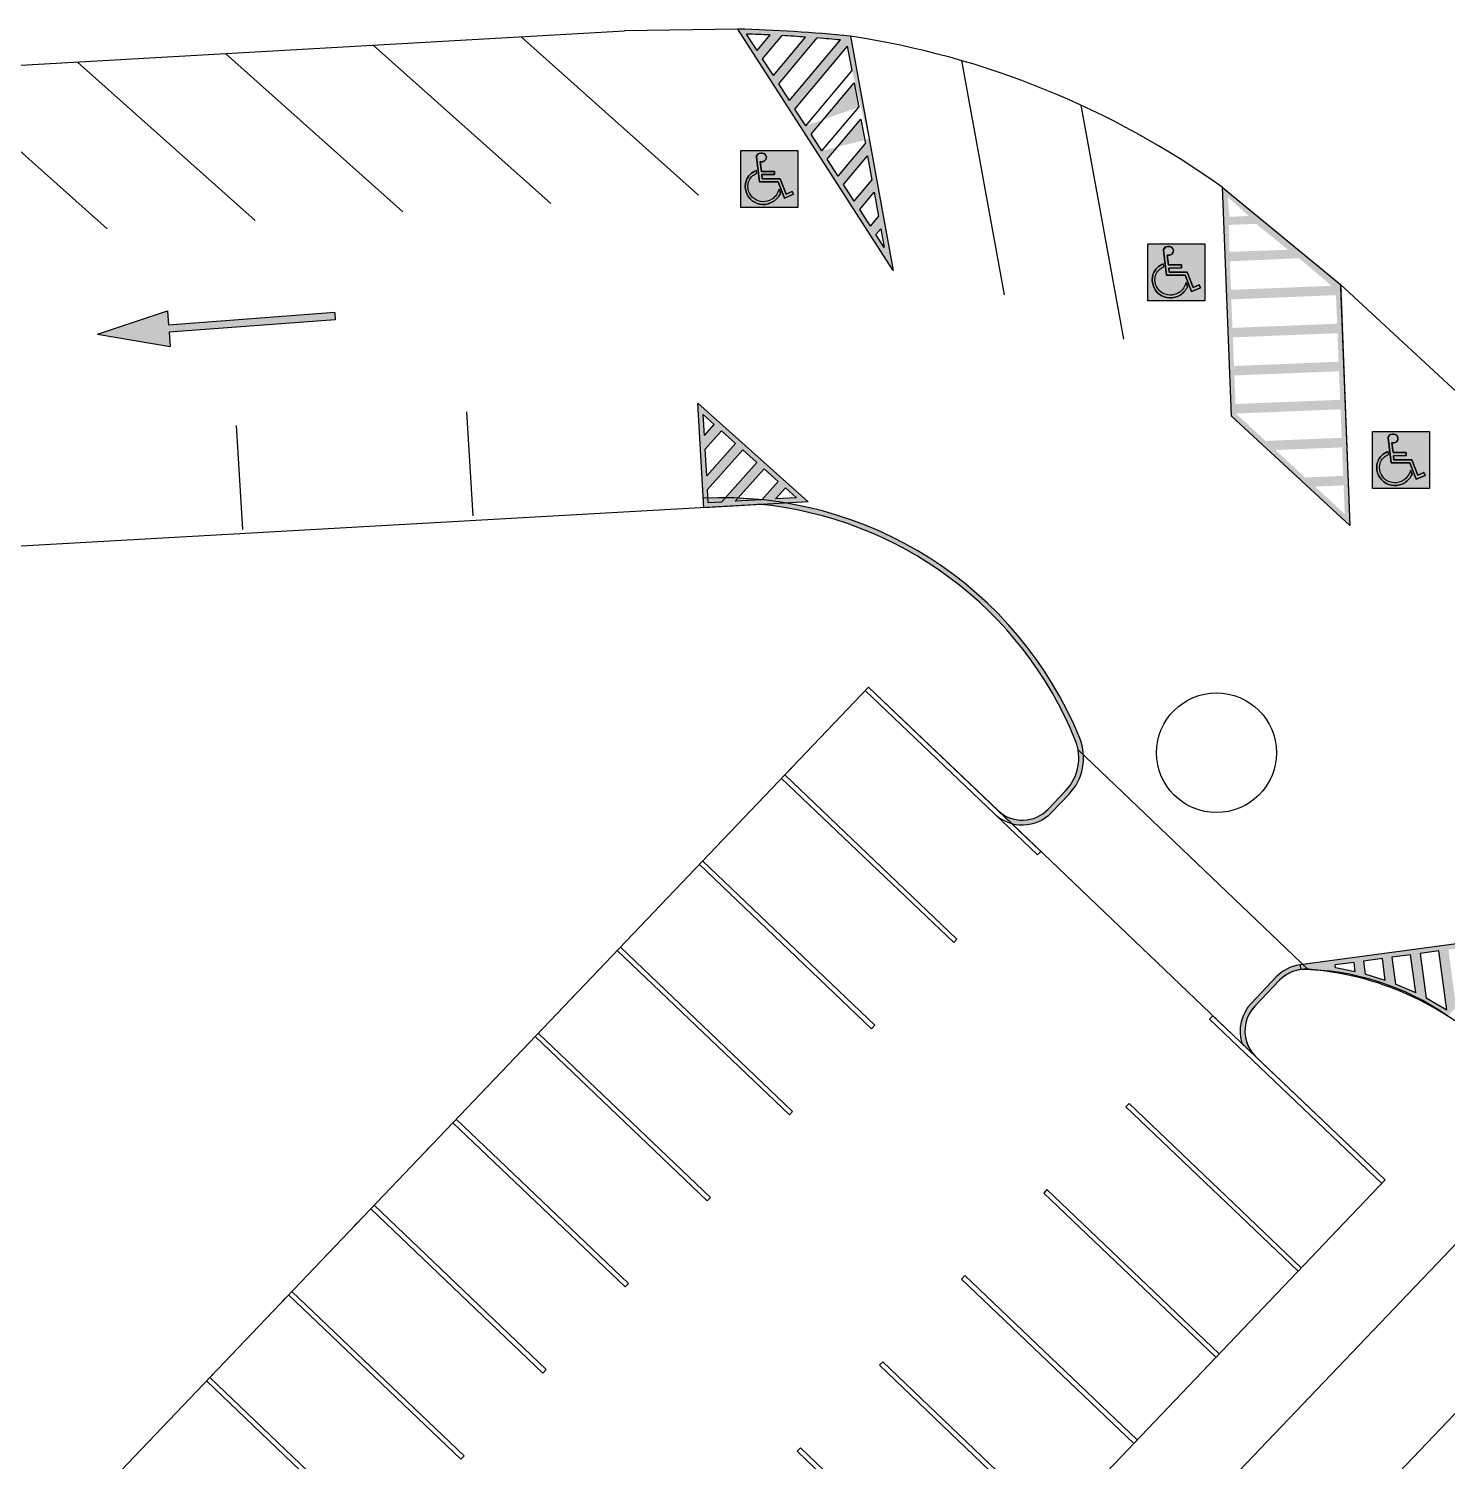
# Model space of a CAD drawing. Header units: millimetres. Extents: x 34038 to 35840, y 10511 to 10922.
# Drawn here: x 34999.02 to 35028.82, y 10765.42 to 10795.52 of the extents above; entities that cross this region are included whole.
import ezdxf

# ---------------------------------------------------------------- set-up
doc = ezdxf.new("R2010")
doc.units = ezdxf.units.MM
for name, color, linetype in [('GUIA', 7, 'Continuous'), ('PINTURA AMARELA', 50, 'Continuous'), ('PINTURA BRANCA', 7, 'Continuous'), ('piso2', 2, 'Continuous')]:
    doc.layers.add(name, color=color, linetype=linetype)

# ---------------------------------------------------------------- blocks, each defined once
blk = doc.blocks.new('A$C51C17A21')
at = {"layer": 'PINTURA BRANCA'}
h = blk.add_hatch(color=152, dxfattribs=at)
h.paths.add_polyline_path([(9.180785392288044, 9.163803444595828), (0, 9.163803444595828), (0, 0), (9.180785392288044, 0)])
edge = h.paths.add_edge_path(flags=16)
edge.add_line((5.422054313698709, 5.759658274507842), (5.421210884993229, 5.279695285018647))
edge.add_line((5.421210884993229, 5.279695285018647), (3.371216165724718, 5.269816209399892))
edge.add_line((3.371216165724718, 5.269816209399892), (3.434992290459149, 4.612271246112527))
edge.add_line((3.434992290459149, 4.612271246112527), (6.32046581006648, 4.612235962520231))
edge.add_line((6.32046581006648, 4.612235962520231), (7.291269149901154, 2.146054230700997))
edge.add_line((7.291269149901154, 2.146054230700997), (8.265835677223322, 2.561483206763683))
edge.add_line((8.265835677223322, 2.561483206763683), (8.460630145193818, 2.108830044385854))
edge.add_line((8.460630145193818, 2.108830044385854), (7.028143119715196, 1.500893807131092))
edge.add_line((7.028143119715196, 1.500893807131092), (5.990097561407993, 4.122711449713847))
edge.add_line((5.990097561407993, 4.122711449713847), (3.009950167172747, 4.122993718423118))
edge.add_line((3.009950167172747, 4.122993718423118), (2.53974979408008, 8.155413962825719))
edge.add_arc((3.205961485207808, 8.053055018452483), 0.6740292062577634, 90.86110328032771, 171.2651935622226, ccw=False)
edge.add_line((3.195831822675927, 8.727008103485446), (3.431625227975701, 8.7240795656013))
edge.add_arc((3.423146651183856, 8.04142065083306), 0.682711564408401, 6.993114099470688, 89.28842694358462, ccw=False)
edge.add_line((4.100779381530401, 8.124540822512813), (4.101967756527984, 8.066675736668572))
edge.add_arc((3.374478854861763, 8.051735300494556), 0.7276423013270964, -109.66773350404361, 1.1765177688022277, ccw=False)
edge.add_line((3.129579916691682, 7.366543481538997), (3.311797415962019, 5.77027863477781))
edge.add_line((3.311797415962019, 5.77027863477781), (5.422054313698709, 5.759658274507842))
edge = h.paths.add_edge_path(flags=16)
edge.add_line((6.140327967041799, 2.954754088966752), (6.398734448690789, 2.329909958291523))
edge.add_arc((3.545799992762909, 3.567409587629868), 3.109765319510951, 302.00990588515776, 336.5505467284719, ccw=False)
edge.add_arc((3.613911364152955, 3.383162574035737), 2.917701294968827, 162.5317855962321, 302.793607434027, ccw=False)
edge.add_arc((3.412492398476161, 3.34164600982001), 2.739861174484087, 108.78632825692031, 160.438804791383, ccw=False)
edge.add_line((2.530148055141808, 5.935544179608314), (2.580854924532105, 5.481713625966677))
edge.add_arc((3.412492398461723, 3.341646009805345), 2.295976979367712, 111.2362938310106, 160.2370488798236)
edge.add_arc((3.613911364156479, 3.383162574032781), 2.473817099848291, 162.720137507934, 302.8637260381623)
edge.add_arc((3.545799992762568, 3.567409587629754), 2.665881124386374, 301.9444794714997, 346.7139074411326)
h = blk.add_hatch(color=256, dxfattribs=at)
edge = h.paths.add_edge_path()
edge.add_arc((3.374478854861763, 8.051735300494556), 0.7276423013270057, 250.3322664959564, 361.1765177688022)
edge.add_line((4.101967756527984, 8.066675736668572), (4.100779381530401, 8.124540822512813))
edge.add_arc((3.423146651183856, 8.04142065083306), 0.6827115644084146, 6.993114099470686, 89.28842694358454)
edge.add_line((3.431625227975701, 8.7240795656013), (3.195831822675927, 8.727008103485446))
edge.add_arc((3.205961485207808, 8.053055018452483), 0.674029206257754, 90.86110328032767, 171.2651935622226)
edge.add_line((2.53974979408008, 8.155413962825719), (3.009950167172747, 4.122993718423118))
edge.add_line((3.009950167172747, 4.122993718423118), (5.990097561407993, 4.122711449713847))
edge.add_line((5.990097561407993, 4.122711449713847), (7.028143119715196, 1.500893807131092))
edge.add_line((7.028143119715196, 1.500893807131092), (8.460630145193818, 2.108830044385854))
edge.add_line((8.460630145193818, 2.108830044385854), (8.265835677223322, 2.561483206763683))
edge.add_line((8.265835677223322, 2.561483206763683), (7.291269149901154, 2.146054230700997))
edge.add_line((7.291269149901154, 2.146054230700997), (6.32046581006648, 4.612235962520231))
edge.add_line((6.32046581006648, 4.612235962520231), (3.434992290459149, 4.612271246112527))
edge.add_line((3.434992290459149, 4.612271246112527), (3.371216165724718, 5.269816209399892))
edge.add_line((3.371216165724718, 5.269816209399892), (5.421279214686706, 5.279695614304501))
edge.add_line((5.421279214686706, 5.279695614304501), (5.422054313698709, 5.759658274507842))
edge.add_line((5.422054313698709, 5.759658274507842), (3.311797415962019, 5.77027863477781))
edge.add_line((3.311797415962019, 5.77027863477781), (3.129579916691682, 7.366543481538997))
edge = h.paths.add_edge_path()
edge.add_arc((3.412492398461723, 3.341646009805345), 2.295976979367714, 111.23629383101061, 160.2370488798236, ccw=False)
edge.add_line((2.580854924532105, 5.481713625966677), (2.530148055141808, 5.935544179608314))
edge.add_arc((3.412492398476161, 3.34164600982001), 2.739861174484073, 108.7863282569202, 160.438804791383)
edge.add_arc((3.613911364152841, 3.383162574035737), 2.917701294968806, 162.5317855962315, 302.7936074340288)
edge.add_arc((3.545799992762795, 3.567409587629868), 3.109765319511033, 302.0099058851595, 336.5505467284727)
edge.add_line((6.398734448690789, 2.329909958291523), (6.140327967041799, 2.954754088966752))
edge.add_arc((3.545799992762568, 3.567409587629868), 2.66588112438639, 301.9444794714964, 346.71390744113023, ccw=False)
edge.add_arc((3.613911364156479, 3.383162574032781), 2.473817099848283, 162.720137507934, 302.8637260381601, ccw=False)
blk.add_lwpolyline([(9.180785392288044, 0), (0, 0), (0, 9.163803444595828), (9.180785392288044, 9.163803444595828)], close=True, dxfattribs=at)
blk.add_lwpolyline([(8.460630145193818, 2.108830044385854), (7.028143119715196, 1.500893807131092), (5.990097561407993, 4.122711449713847), (3.009950167172747, 4.122993718423118), (2.53974979408008, 8.155413962825719, -0.5271040350187159), (3.195831822675927, 8.727008103485446), (3.431625227975701, 8.7240795656013, -0.3753540589992009), (4.100779381530401, 8.124540822512813), (4.101967756527984, 8.066675736668572, -0.5252580657301573), (3.129579916691682, 7.366543481538997), (3.311797415962019, 5.77027863477781), (5.422071464680243, 5.770278634777924), (5.421279214686706, 5.279695614304501), (3.371216165724718, 5.269816209399892), (3.434992290459149, 4.612271246112527), (6.32046581006648, 4.612235962520231), (7.291269149901154, 2.146054230700997), (8.265835677223322, 2.561483206763683)], format="xyb", close=True, dxfattribs=at)
at = {"layer": 'PINTURA BRANCA', "color": 250}
for points in [[(3.129579916691682, 7.366543481538997, 0.5252580657301571), (4.101967756527984, 8.066675736668572), (4.100779381530401, 8.124540822512813, 0.3753540589992009), (3.431625227975701, 8.7240795656013), (3.195831822675927, 8.727008103485446, 0.3659682706623709), (2.53974979408008, 8.155413962825719), (3.009950167172747, 4.122993718423118), (5.990097561407993, 4.122711449713847), (7.028143119715196, 1.500893807131092), (8.460630145193818, 2.108830044385854), (8.265835677223322, 2.561483206763683), (7.291269149901154, 2.146054230700997), (6.32046581006648, 4.612235962520231), (3.434992290459149, 4.612271246112527), (3.371216165724718, 5.269816209399892), (5.421279214686706, 5.279695614304501), (5.422071464680243, 5.770278634777924), (3.311797415962019, 5.77027863477781)], [(1.251749361771317, 4.11798344879719, -0.2171247333798054), (2.580854924532105, 5.481713625966677), (2.530148055141808, 5.935544179608314, 0.2292715696475673), (0.8307638776268504, 4.258988421397362, 0.7019114297085347), (5.194180469797061, 0.9304639785272002, 0.1518635365455348), (6.398734448690789, 2.329909958291523), (6.140327967041799, 2.954754088966752, -0.1978667100968566), (4.956310346832424, 1.305246306515642, -0.7011416496897603)]]:
    blk.add_lwpolyline(points, format="xyb", close=True, dxfattribs=at)
at = {"layer": 'PINTURA BRANCA'}
for points in [[(6.398734448690789, 2.329909958291523, -0.1518635365455338), (5.194180469797061, 0.9304639785272002, -0.7019114297085285), (0.8307638776268504, 4.258988421397362, -0.229271569647566), (2.530148055141808, 5.935544179608314)], [(6.140327967041799, 2.954754088966752, -0.1978667100968593), (4.956310346832424, 1.305246306515642, -0.701141649689756), (1.251749361771317, 4.11798344879719, -0.2171247333798052), (2.580854924532105, 5.481713625966677, 0.04686792952544745)]]:
    blk.add_lwpolyline(points, format="xyb", dxfattribs=at)
for points in [[(2.580854924532105, 5.481713625966677), (2.530148055141808, 5.935544179608428)], [(6.140327967041799, 2.954754088966752), (6.398734448690789, 2.329909958291637)]]:
    blk.add_lwpolyline(points, dxfattribs=at)
blk = doc.blocks.new('12')
at = {"layer": 'PINTURA BRANCA'}
h = blk.add_hatch(color=256, dxfattribs=at)
h.paths.add_polyline_path([(709.5063524391578, 866.5878076270078), (709.3348524387259, 866.3245246753548), (709.2430694875048, 866.7593076274395)], flags=16)
h.paths.add_polyline_path([(709.1846487430099, 867.0360512210649), (709.615513863723, 866.7553897960679), (709.8338367128534, 867.0905541341882), (709.06780725402, 867.5895384083154)], flags=16)
h.paths.add_polyline_path([(710.3346837331574, 868.4351293180409), (710.5979666848099, 868.2636293176096), (710.7694666852412, 868.5269122692622)], flags=16)
h.paths.add_polyline_path([(710.0579401395316, 868.3767085735461), (710.4888052602445, 868.0960471485492), (710.2704824111141, 867.760882810429), (709.5044529522806, 868.259867084556)], flags=16)
h.paths.add_polyline_path([(710.985027265608, 868.6746211296579), (709.2868740274193, 866.0676543903937), (708.8324672768815, 868.2202143791201)])
h.paths.add_polyline_path([(709.009386509525, 867.8662820019409), (709.9429981374185, 867.2581363032485), (710.161320986549, 867.5933006413688), (709.2277093586556, 868.2014463400611), (708.95096576503, 868.1430255955661)], flags=16)
for p, q in [((708.8324672768815, 868.2202143791201), (710.985027265608, 868.6746211296579)), ((710.985027265608, 868.6746211296579), (709.2868740274193, 866.0676543903937)), ((710.334683733157, 868.435129318041), (710.7694666852412, 868.5269122692622)), ((710.3346837331574, 868.4351293180409), (710.5979666848096, 868.2636293176097)), ((710.7694666852414, 868.5269122692623), (710.5979666848099, 868.2636293176096)), ((709.2868740274193, 866.0676543903937), (708.8324672768815, 868.2202143791201)), ((708.9509657650299, 868.1430255955661), (709.2277093586556, 868.2014463400611)), ((709.0093865095249, 867.866282001941), (708.95096576503, 868.1430255955661)), ((709.2277093586556, 868.2014463400611), (710.161320986549, 867.5933006413688)), ((709.5044529522806, 868.259867084556), (710.0579401395314, 868.3767085735461)), ((709.5044529522808, 868.259867084556), (710.2704824111141, 867.760882810429)), ((710.0579401395316, 868.3767085735461), (710.4888052602445, 868.0960471485495)), ((709.009386509525, 867.8662820019409), (709.9429981374186, 867.2581363032484)), ((710.4888052602445, 868.0960471485492), (710.2704824111141, 867.760882810429)), ((709.1846487430099, 867.036051221065), (709.06780725402, 867.5895384083154)), ((709.0678072540201, 867.5895384083155), (709.8338367128534, 867.0905541341882)), ((710.161320986549, 867.5933006413688), (709.9429981374185, 867.2581363032485)), ((709.1846487430099, 867.0360512210649), (709.6155138637231, 866.7553897960678)), ((709.8338367128533, 867.0905541341882), (709.615513863723, 866.7553897960679)), ((709.3348524387259, 866.3245246753548), (709.2430694875046, 866.7593076274396)), ((709.2430694875048, 866.7593076274395), (709.5063524391579, 866.5878076270076)), ((709.5063524391578, 866.5878076270078), (709.3348524387258, 866.3245246753545))]:
    blk.add_line(p, q, dxfattribs=at)

msp = doc.modelspace()

# ---------------------------------------------------------------- hatches: boundary and pattern name
h = msp.add_hatch(color=256)
h.paths.add_polyline_path([(35016.81797218542, 10791.18942340934), (35016.92209976615, 10791.31332274985), (35016.99446617803, 10790.91557047358)], flags=16)
h.paths.add_polyline_path([(35016.70458281435, 10791.36536147776), (35016.87560763457, 10791.56886051505), (35016.7826233714, 10792.07993604546), (35016.47780407222, 10791.71723761462)], flags=16)
edge = h.paths.add_edge_path()
edge.add_line((35017.18288295736, 10790.43862236551), (35013.91590435685, 10795.50775626369))
edge.add_arc((35013.18157110765, 10765.04378102901), 30.47282449036006, 84.14927012324148, 88.61915428351682, ccw=False)
edge.add_line((35016.28788332427, 10795.35786780122), (35017.18288295736, 10790.43862236551))
h.paths.add_polyline_path([(35016.36441470115, 10791.89317568304), (35016.73613123981, 10792.33547381067), (35016.64314697664, 10792.84654934108), (35016.13763595902, 10792.24505181989)], flags=16)
h.paths.add_polyline_path([(35016.02424658796, 10792.42098988832), (35016.59665484506, 10793.10208710628), (35016.50367058189, 10793.61316263669), (35015.79746784583, 10792.77286602517)], flags=16)
h.paths.add_polyline_path([(35015.68407847476, 10792.9488040936), (35016.4571784503, 10793.8687004019), (35016.36419418712, 10794.37977593231), (35015.45729973262, 10793.30068023045)], flags=16)
h.paths.add_polyline_path([(35015.34391036156, 10793.47661829888), (35016.31770205554, 10794.63531369751), (35016.22471779237, 10795.14638922792), (35015.11713161943, 10793.82849443573)], flags=16)
edge = h.paths.add_edge_path(flags=16)
edge.add_line((35015.00374224837, 10794.00443250415), (35016.07451083875, 10795.27851878601))
edge.add_arc((35013.18157110765, 10765.04378102901), 30.37282449036006, 84.53442705880845, 85.45603894497324)
edge.add_line((35015.58782691948, 10795.32113891391), (35014.77696350623, 10794.356308641))
edge.add_line((35014.77696350624, 10794.356308641), (35015.00374224837, 10794.00443250415))
edge = h.paths.add_edge_path(flags=16)
edge.add_line((35014.66357413517, 10794.53224670943), (35015.34214264718, 10795.33966190653))
edge.add_arc((35013.18157110765, 10765.04378102901), 30.37282449036006, 85.92081827631525, 86.85871434878196)
edge.add_line((35014.84595071146, 10795.37096863447), (35014.43679539303, 10794.88412284628))
edge.add_line((35014.43679539303, 10794.88412284628), (35014.66357413516, 10794.53224670943))
edge = h.paths.add_edge_path(flags=16)
edge.add_line((35014.32340602197, 10795.06006091471), (35014.59538404054, 10795.38368215794))
edge.add_arc((35013.18157110765, 10765.04378102901), 30.37282449036006, 87.33199669667712, 88.26225035428752)
edge.add_line((35014.10262103352, 10795.40263697841), (35014.32340602197, 10795.06006091471))
edge = h.paths.add_edge_path(flags=16)
edge.add_line((35016.67187065751, 10793.19158490785), (35016.6802083736, 10793.20150579066))
edge.add_line((35015.68407847476, 10792.9488040936), (35016.45717845031, 10793.8687004019))
edge.add_line((35015.34391036156, 10793.47661829888), (35016.31770205554, 10794.63531369751))
h = msp.add_hatch(color=256)
h.paths.add_polyline_path([(35024.30930668726, 10789.22950373698), (35026.50754880967, 10789.31743309088), (35026.48356807679, 10789.91695366972), (35024.28532595438, 10789.82902431582)], flags=16)
h.paths.add_polyline_path([(35024.34128099777, 10788.4301429652), (35026.53952312018, 10788.5180723191), (35026.51554238729, 10789.11759289794), (35024.31730026489, 10789.02966354404)], flags=16)
h.paths.add_polyline_path([(35025.83367573508, 10786.08791931181), (35026.6354460517, 10786.11999000375), (35026.61146531882, 10786.71951058258), (35025.21120708543, 10786.66350046409)], flags=16)
h.paths.add_polyline_path([(35025.00371753555, 10786.85536084819), (35026.6034717412, 10786.91935077553), (35026.57949100831, 10787.51887135437), (35024.3812488859, 10787.43094200047)], flags=16)
h.paths.add_polyline_path([(35024.37325530828, 10787.63078219341), (35026.57149743068, 10787.71871154731), (35026.54751669781, 10788.31823212615), (35024.3492745754, 10788.23030277225)], flags=16)
h.paths.add_polyline_path([(35026.04116528497, 10785.89605892771), (35026.64343962933, 10785.9201498108), (35026.66757208008, 10785.31683627107)], flags=16)
h.paths.add_polyline_path([(35024.28298229579, 10787.38560739693), (35026.77715305307, 10785.07931023759), (35026.61138932621, 10790.10291597973), (35024.09194156046, 10792.17589036427)])
h.paths.add_polyline_path([(35024.27733237675, 10790.02886450877), (35026.38881073848, 10790.1133233253), (35025.71130293352, 10790.69468745348), (35024.25335164387, 10790.6283850876)], flags=16)
h.paths.add_polyline_path([(35024.24535806624, 10790.82822528055), (35025.47834145749, 10790.87061675848), (35024.80787066842, 10791.41542634338), (35024.2339922379, 10791.39272525265)], flags=16)
h.paths.add_polyline_path([(35024.21126599806, 10791.97726233892), (35024.24535535782, 10791.56297987756), (35024.65445687106, 10791.58000391783)], flags=16)
msp.add_hatch(color=256).paths.add_polyline_path([(35000.46843688103, 10789.10045428307), (35001.93594287939, 10789.58733326678), (35001.95853158228, 10789.28818489138), (35005.4485959619, 10789.55171975846), (35005.45989031334, 10789.40214557076), (35001.96982593373, 10789.13861070369), (35001.99241463662, 10788.83946232829)])
at = {"layer": 'PINTURA BRANCA'}
msp.add_hatch(color=256, dxfattribs=at).paths.add_polyline_path([(35013.18968448846, 10785.65024004908), (35013.20054120535, 10785.46143500501), (35014.33847061105, 10785.52580423588, -0.2800174488972807), (35021.00766526096, 10780.56978583088, -0.2950609313303714), (35020.80456222072, 10779.50323208722), (35020.43762138651, 10779.11871664086, -0.414213562373078), (35019.3772511708, 10779.09391733349), (35019.66662971029, 10778.81776509127, 0.2769839649486777), (35020.50996602138, 10779.0496785803), (35020.87690685559, 10779.43419402667, 0.2950609313304082), (35021.10032019986, 10780.60740314469, 0.319012315893385)])
h = msp.add_hatch(color=256, dxfattribs=at)
edge = h.paths.add_edge_path()
edge.add_arc((35025.73113815832, 10770.34948253764), 5.398851894416575, 54.94337967490662, 89.88571491126892)
edge.add_line((35025.74190697697, 10775.74832369204), (35025.7285158736, 10775.84742302781))
edge.add_line((35025.7285158736, 10775.84742302781), (35030.39416730472, 10776.47788356602))
edge.add_line((35030.39416730472, 10776.47788356602), (35028.83216121993, 10774.76890079678))
h.paths.add_polyline_path([(35027.6560289983, 10776.0069753332), (35027.73263802761, 10775.4400389342), (35028.16114834069, 10775.25595496958), (35028.0524263414, 10776.06053974665)], flags=16)
h.paths.add_polyline_path([(35027.52029601705, 10775.51792289757), (35027.45783032676, 10775.98019312648), (35027.06143298366, 10775.92662871303), (35027.09909499565, 10775.64791528132)], flags=16)
h.paths.add_polyline_path([(35026.89012787223, 10775.70082377664), (35026.86323431211, 10775.8998465063), (35026.46683696902, 10775.84628209285), (35026.47524524786, 10775.78405758257)], flags=16)
h.paths.add_polyline_path([(35029.86987449597, 10776.05248179072), (35029.83621438532, 10776.30157960718), (35029.43981704222, 10776.24801519373), (35029.51822760538, 10775.66774674858)], flags=16)
h.paths.add_polyline_path([(35029.3424041601, 10775.4753792275), (35029.24161837067, 10776.22123298701), (35028.84522102758, 10776.16766857355), (35028.99075726952, 10775.09064418536)], flags=16)
h.paths.add_polyline_path([(35028.81493382422, 10774.89827666429), (35028.64702235603, 10776.14088636683), (35028.25062501294, 10776.08732195338), (35028.37749236428, 10775.14845456448)], flags=16)
h = msp.add_hatch(color=256, dxfattribs=at)
edge = h.paths.add_edge_path()
edge.add_line((35024.80309878616, 10773.91606279181), (35024.50269172591, 10774.20273948669))
edge.add_arc((35025.34495472803, 10774.44546825967), 0.8765410555004922, 136.8027648195261, 196.076263909064, ccw=False)
edge.add_line((35024.70595484392, 10775.04547106807), (35025.22741085578, 10775.59190218846))
edge.add_arc((35025.84234025219, 10775.00507867374), 0.8499999999996614, 97.695654963246, 136.339755349826, ccw=False)
edge.add_line((35025.7285158736, 10775.84742302781), (35025.74196970216, 10775.74785950138))
edge.add_arc((35025.83992872156, 10775.00825747568), 0.7460610738423495, 97.54481378818504, 136.3885079747092)
edge.add_line((35025.29975549065, 10775.5228641279), (35024.77829947879, 10774.97643300751))
edge.add_arc((35025.32056336279, 10774.45864004885), 0.7497730776240713, 136.3224118853254, 226.3570988142444)

# ---------------------------------------------------------------- linework, layer by layer
for p, q in [((35013.91590435685, 10795.50775626369), (35011.53945834589, 10795.47232844912)), ((35017.18288295736, 10790.43862236551), (35013.91590435685, 10795.50775626369)), ((35014.32340602197, 10795.06006091471), (35014.10262103352, 10795.40263697841)), ((35014.32340602197, 10795.06006091471), (35014.59538404054, 10795.38368215794)), ((35014.43679539303, 10794.88412284628), (35014.84595071146, 10795.37096863447)), ((35014.66357413517, 10794.53224670943), (35015.34214264718, 10795.33966190653)), ((35014.77696350624, 10794.356308641), (35015.58782691948, 10795.32113891391)), ((35015.00374224837, 10794.00443250415), (35016.07451083875, 10795.27851878601)), ((35015.11713161943, 10793.82849443573), (35016.22471779237, 10795.14638922792)), ((35016.31770205554, 10794.63531369751), (35016.22471779237, 10795.14638922793)), ((35014.66357413517, 10794.53224670943), (35014.43679539303, 10794.88412284628)), ((35015.34391036156, 10793.47661829888), (35016.31770205554, 10794.63531369751)), ((35015.34391036156, 10793.47661829888), (35016.31770205554, 10794.63531369751)), ((35015.00374224837, 10794.00443250415), (35014.77696350624, 10794.356308641)), ((35015.45729973262, 10793.30068023045), (35016.36419418712, 10794.37977593231)), ((35015.34391036156, 10793.47661829888), (35015.11713161943, 10793.82849443573)), ((35015.68407847476, 10792.9488040936), (35016.4571784503, 10793.8687004019)), ((35015.68407847476, 10792.9488040936), (35016.4571784503, 10793.8687004019)), ((35015.79746784583, 10792.77286602517), (35016.50367058189, 10793.61316263669)), ((35015.68407847476, 10792.9488040936), (35015.45729973262, 10793.30068023045)), ((35016.67187065751, 10793.19158490785), (35016.6802083736, 10793.20150579066)), ((35016.02424658796, 10792.42098988832), (35016.59665484506, 10793.10208710628)), ((35016.13763595902, 10792.24505181989), (35016.64314697664, 10792.84654934108)), ((35016.02424658796, 10792.42098988832), (35015.79746784583, 10792.77286602517)), ((35016.36441470115, 10791.89317568304), (35016.13763595902, 10792.24505181989)), ((35016.36441470115, 10791.89317568304), (35016.73613123981, 10792.33547381067)), ((35016.47780407222, 10791.71723761462), (35016.7826233714, 10792.07993604546)), ((35016.70458281435, 10791.36536147776), (35016.47780407222, 10791.71723761462)), ((35016.70458281435, 10791.36536147776), (35016.87560763457, 10791.56886051505)), ((35016.81797218542, 10791.18942340934), (35016.92209976615, 10791.31332274985)), ((35016.99446617803, 10790.91557047358), (35016.81797218542, 10791.18942340934)), ((35000.46843688103, 10789.10045428307), (35001.93594287939, 10789.58733326678)), ((35001.93594287939, 10789.58733326678), (35001.95853158228, 10789.28818489138)), ((35005.4485959619, 10789.55171975846), (35001.95853158228, 10789.28818489138)), ((35005.4485959619, 10789.55171975846), (35005.45989031334, 10789.40214557076)), ((35005.45989031334, 10789.40214557076), (35001.96982593373, 10789.13861070369)), ((35000.46843688103, 10789.10045428307), (35001.99241463662, 10788.83946232829)), ((35001.96982593373, 10789.13861070369), (35001.99241463662, 10788.83946232829)), ((34993.63187820725, 10784.35449482034), (35014.37498381524, 10785.5278696776)), ((35016.66432736312, 10781.68284460433), (34954.53007286289, 10716.57267321998)), ((35016.66432736311, 10781.68284460434), (35016.59528930255, 10781.61049996947)), ((35016.66432736312, 10781.68284460433), (35019.3772511708, 10779.09391733349)), ((35025.89896346728, 10775.75264957796), (35021.06644168009, 10780.36429676334)), ((35015.04193294003, 10779.98274568487), (35014.97289487948, 10779.91040105)), ((35020.43762138651, 10779.11871664086), (35020.80456222072, 10779.50323208722)), ((35020.50996602138, 10779.0496785803), (35020.87690685559, 10779.43419402667)), ((35024.80309878605, 10773.91606279192), (35019.3772511708, 10779.09391733349)), ((35013.52309560781, 10778.3911637177), (35013.45405754725, 10778.31881908282)), ((35020.2815591067, 10778.23094157654), (35020.21252104615, 10778.15859694167)), ((35012.00425827558, 10776.79958175052), (35011.93522021503, 10776.72723711565)), ((35018.52108856252, 10776.38615338732), (35018.45205050197, 10776.31380875245)), ((35024.77829947879, 10774.97643300751), (35025.29975549065, 10775.5228641279)), ((35010.48542094335, 10775.20799978335), (35010.4163828828, 10775.13565514848)), ((35023.89879085027, 10774.77903854876), (35023.82975278972, 10774.70669391389)), ((35016.79513704863, 10774.57753751553), (35016.72609898807, 10774.50519288066)), ((35024.80309878616, 10773.91606279181), (35027.51602259385, 10771.32713552097)), ((35024.80309878616, 10773.91606279181), (35027.51602259385, 10771.32713552097)), ((35008.96658361112, 10773.61641781618), (35008.89754555057, 10773.5440731813)), ((35015.06918553473, 10772.76892164374), (35015.00014747417, 10772.69657700887)), ((35022.13832030609, 10772.93425035953), (35022.06928224554, 10772.86190572466)), ((35007.4477462789, 10772.024835849), (35007.37870821834, 10771.95249121413)), ((35027.51602259385, 10771.32713552097), (34963.58677851916, 10704.33600362994)), ((35013.34323402083, 10770.96030577196), (35013.27419596028, 10770.88796113708)), ((35020.4123687922, 10771.12563448774), (35020.34333073164, 10771.05328985287)), ((35029.52207650661, 10770.53231652248), (34970.88329515025, 10709.08503378622)), ((35005.92890894667, 10770.43325388183), (35005.85987088611, 10770.36090924696)), ((35011.61728250694, 10769.15168990017), (35011.54824444639, 10769.0793452653)), ((35018.6864172783, 10769.31701861596), (35018.61737921775, 10769.24467398108)), ((35004.41007161444, 10768.84167191466), (35004.34103355389, 10768.76932727978)), ((35002.89123428222, 10767.25008994748), (35002.82219622166, 10767.17774531261)), ((35009.89133099304, 10767.34307402838), (35009.82229293249, 10767.27072939351)), ((35016.96046576441, 10767.50840274417), (35016.89142770385, 10767.4360581093)), ((35001.37239694998, 10765.65850798031), (35001.30335888943, 10765.58616334544)), ((35008.16537947915, 10765.53445815659), (35008.09634141859, 10765.46211352172)), ((35015.23451425051, 10765.69978687238), (35015.16547618996, 10765.62744223751))]:
    msp.add_line(p, q)
msp.add_lwpolyline([(35031.1798675968, 10716.0618197463), (35020.38649423112, 10726.3618691207), (35014.8668992131, 10720.57791142386), (34999.35958464923, 10735.37644569676), (35030.73538264509, 10768.25495459113)])
for centre, radius, start, end in [((35020.08111587201, 10780.19361269278), 1, 316.3397553499223, 22.09683850433384), ((35020.08111587201, 10780.19361269278), 1.1, 316.3397553499223, 22.09683850433384), ((35019.89503662497, 10779.63650209503), 0.85, 226.3397553498544, 316.3397553499223), ((35019.89503662497, 10779.63650209503), 0.75, 226.3397553498544, 316.3397553499223), ((35025.84234025219, 10775.00507867374), 0.75, 85.69534299560429, 136.3397553499223), ((35025.42654053936, 10769.48112471731), 6.28958091502035, 46.20915482684008, 85.69534299560429)]:
    msp.add_arc(centre, radius, start, end)
at = {"layer": 'GUIA', "linetype": 'Continuous'}
msp.add_line((34985.00069338294, 10793.95683006934), (35011.53945834589, 10795.47232844912), dxfattribs=at)
at = {"layer": 'GUIA'}
msp.add_line((35026.57731361239, 10790.13911612672), (35041.76806804479, 10776.1021919379), dxfattribs=at)
msp.add_arc((35013.59527014932, 10777.5604007261), 17.99999999999559, 54.33115199037259, 81.39685475809874, dxfattribs=at)
at = {"layer": 'PINTURA AMARELA'}
for p, q in [((35024.70595484392, 10775.04547106807), (35025.22741085578, 10775.59190218846)), ((35024.77829947879, 10774.97643300751), (35025.29975549065, 10775.5228641279))]:
    msp.add_line(p, q, dxfattribs=at)
for radius, start in [(0.8499999999995184, 98.5559075065736), (0.7500000000003874, 99.72073610396679)]:
    msp.add_arc((35025.84234025219, 10775.00507867374), radius, start, 136.3397553499223, dxfattribs=at)
at = {"layer": 'PINTURA BRANCA'}
for p, q in [((35009.36315692504, 10795.34805057554), (35013.09450881748, 10792.01983588071)), ((35009.36315692504, 10795.34805057554), (35013.09450881748, 10792.01983588071)), ((35016.28788332427, 10795.35786780122), (35017.18288295736, 10790.43862236551)), ((35003.15092498509, 10794.99330055409), (35006.88227687751, 10791.66508585926)), ((35006.25704095506, 10795.17067556481), (35009.9883928475, 10791.84246086999)), ((34996.93869304512, 10794.63855053264), (35000.67004493755, 10791.31033583781)), ((35000.0448090151, 10794.81592554336), (35003.77616090753, 10791.48771084854)), ((35018.61718809451, 10794.8456643964), (35019.5121877276, 10789.92641896069)), ((35016.36419418712, 10794.37977593231), (35016.4571784503, 10793.8687004019)), ((35021.12619443871, 10793.9092593819), (35022.0211940718, 10788.99001394619)), ((35016.50367058189, 10793.61316263669), (35016.59665484506, 10793.10208710628)), ((35016.64314697664, 10792.84654934108), (35016.73613123981, 10792.33547381067)), ((35016.7826233714, 10792.07993604546), (35016.87560763457, 10791.56886051505)), ((35024.09106279476, 10792.18361298415), (35024.28298229579, 10787.38560739693)), ((35024.09106279476, 10792.18361298415), (35026.57731361239, 10790.13911612672)), ((35016.92209976615, 10791.31332274985), (35016.99446617803, 10790.91557047358)), ((35026.57731361239, 10790.13911612672), (35026.77715305307, 10785.07931023759)), ((35026.57731361239, 10790.07531506124), (35026.77715305307, 10785.07931023759)), ((35008.35808235972, 10785.27972370278), (35008.22730663481, 10787.46937976439)), ((35013.20128412083, 10785.44851524375), (35013.07498777474, 10787.6448870777)), ((35003.51798697289, 10784.99065228469), (35003.38721124798, 10787.18030834629)), ((35024.28298229579, 10787.38560739693), (35026.77715305307, 10785.07931023759)), ((35020.28155910668, 10778.23094157655), (35016.66432736311, 10781.68284460434)), ((35020.21252104615, 10778.15859694167), (35016.59528930257, 10781.61049996947)), ((35018.45205050198, 10776.31380875243), (35014.8348187584, 10779.76571178023)), ((35018.52108856253, 10776.38615338731), (35014.90385681896, 10779.8380564151)), ((35016.72609898808, 10774.50519288065), (35013.1088672445, 10777.95709590844)), ((35016.79513704863, 10774.57753751552), (35013.17790530506, 10778.02944054331)), ((35030.39416730472, 10776.47788356602), (35025.7285158736, 10775.84742302781)), ((35015.00014747419, 10772.69657700886), (35011.38291573061, 10776.14848003665)), ((35015.06918553474, 10772.76892164373), (35011.45195379117, 10776.22082467152)), ((35027.45783032676, 10775.98019312648), (35027.06143298366, 10775.92662871303)), ((35027.52029601705, 10775.51792289757), (35027.45783032676, 10775.98019312648)), ((35028.0524263414, 10776.06053974665), (35027.6560289983, 10776.0069753332)), ((35027.6560289983, 10776.0069753332), (35027.73263802761, 10775.4400389342)), ((35028.16114834069, 10775.25595496958), (35028.0524263414, 10776.06053974665)), ((35028.64702235603, 10776.14088636683), (35028.25062501294, 10776.08732195338)), ((35028.25062501294, 10776.08732195338), (35028.37749236428, 10775.14845456448)), ((35028.81493382422, 10774.89827666429), (35028.64702235603, 10776.14088636683)), ((35025.7285158736, 10775.84742302781), (35025.74190697697, 10775.74832369204)), ((35026.86323431211, 10775.8998465063), (35026.46683696902, 10775.84628209285)), ((35026.47524524786, 10775.78405758257), (35026.46683696902, 10775.84628209285)), ((35026.89012787223, 10775.70082377664), (35026.47524524786, 10775.78405758257)), ((35026.89012787223, 10775.70082377664), (35026.86323431211, 10775.8998465063)), ((35027.06143298366, 10775.92662871303), (35027.09909499565, 10775.64791528132)), ((35027.52029601705, 10775.51792289757), (35027.09909499565, 10775.64791528132)), ((35028.16114834069, 10775.25595496958), (35027.73263802761, 10775.4400389342)), ((35028.81493382422, 10774.89827666429), (35028.37749236428, 10775.14845456448)), ((35027.51602259385, 10771.32713552097), (35023.89879085027, 10774.77903854876)), ((35027.44698453329, 10771.25479088609), (35023.82975278972, 10774.70669391389)), ((35013.27419596029, 10770.88796113707), (35009.65696421672, 10774.33986416486)), ((35013.34323402085, 10770.96030577195), (35009.72600227727, 10774.41220879973)), ((35024.80309878616, 10773.91606279181), (35024.50269172591, 10774.20273948669)), ((35025.68651398912, 10769.41000269686), (35022.06928224555, 10772.86190572465)), ((35025.75555204968, 10769.48234733173), (35022.13832030611, 10772.93425035952)), ((35011.54824444639, 10769.07934526529), (35007.93101270282, 10772.53124829308)), ((35011.61728250695, 10769.15168990016), (35008.00005076337, 10772.60359292795)), ((35023.96056247523, 10767.60138682507), (35020.34333073165, 10771.05328985286)), ((35024.02960053578, 10767.67373145994), (35020.41236879221, 10771.12563448773)), ((35009.8222929325, 10767.2707293935), (35006.20506118892, 10770.72263242129)), ((35009.89133099306, 10767.34307402837), (35006.27409924948, 10770.79497705616)), ((35022.23461096134, 10765.79277095328), (35018.61737921776, 10769.24467398107)), ((35022.30364902189, 10765.86511558815), (35018.68641727832, 10769.31701861594)), ((35008.0963414186, 10765.46211352171), (35004.47910967503, 10768.9140165495)), ((35008.16537947916, 10765.53445815658), (35004.54814773559, 10768.98636118437)), ((35020.50865944743, 10763.98415508149), (35016.89142770386, 10767.43605810929)), ((35020.57769750799, 10764.05649971637), (35016.96046576442, 10767.50840274416)), ((35006.37038990471, 10763.65349764992), (35002.75315816113, 10767.10540067771)), ((35006.43942796526, 10763.7258422848), (35002.82219622168, 10767.17774531259)), ((35018.78270793354, 10762.17553920971), (35015.16547618997, 10765.6274422375)), ((35018.8517459941, 10762.24788384458), (35015.23451425052, 10765.69978687237))]:
    msp.add_line(p, q, dxfattribs=at)
for centre, radius, start, end in [((35013.18157110765, 10765.04378102901), 30.47282449036006, 84.14927012342481, 88.61915428338645), ((35013.18157110765, 10765.04378102901), 30.37282449036006, 87.3319966967619, 88.26225035415065), ((35013.18157110765, 10765.04378102901), 30.37282449036006, 85.92081827646544, 86.85871434895157), ((35013.18157110765, 10765.04378102901), 30.37282449036006, 84.53442705897862, 85.45603894488174), ((35013.59527014932, 10777.5604007261), 8.1, 22.09683850433384, 92.87013188155937), ((35013.59527014932, 10777.5604007261), 8, 22.09683850433384, 84.66953258106582), ((35025.73113815832, 10770.34948253764), 5.398851894416575, 54.94337967488968, 89.88571491117771), ((35025.34495472803, 10774.44546825967), 0.8765410555003184, 136.8027648196208, 196.0762639091334), ((35025.32056336279, 10774.45864004885), 0.749773077624318, 136.32241188522, 226.357098814315), ((35025.32088424033, 10774.45864755335), 0.75, 136.3397553499223, 226.3397553498544)]:
    msp.add_arc(centre, radius, start, end, dxfattribs=at)
at = {"layer": 'piso2'}
msp.add_circle((35023.97361986037, 10780.30467519769), 1.258413418696633, dxfattribs=at)

# ---------------------------------------------------------------- block references
at = {"layer": 'PINTURA BRANCA', "xscale": 0.130707771582163, "yscale": 0.130707771582163, "zscale": 0.130707771582163}
for p in [(35013.98066761385, 10791.76120991646), (35022.53105206805, 10789.79810221988), (35027.2500550093, 10785.85546280779)]:
    msp.add_blockref('A$C51C17A21', p, dxfattribs=at)
at = {"layer": 'PINTURA BRANCA', "rotation": 81.37084964736194}
msp.add_blockref('12', (35765.2413264545, 9954.373559509238), dxfattribs=at)

doc.saveas('drawing.dxf')
